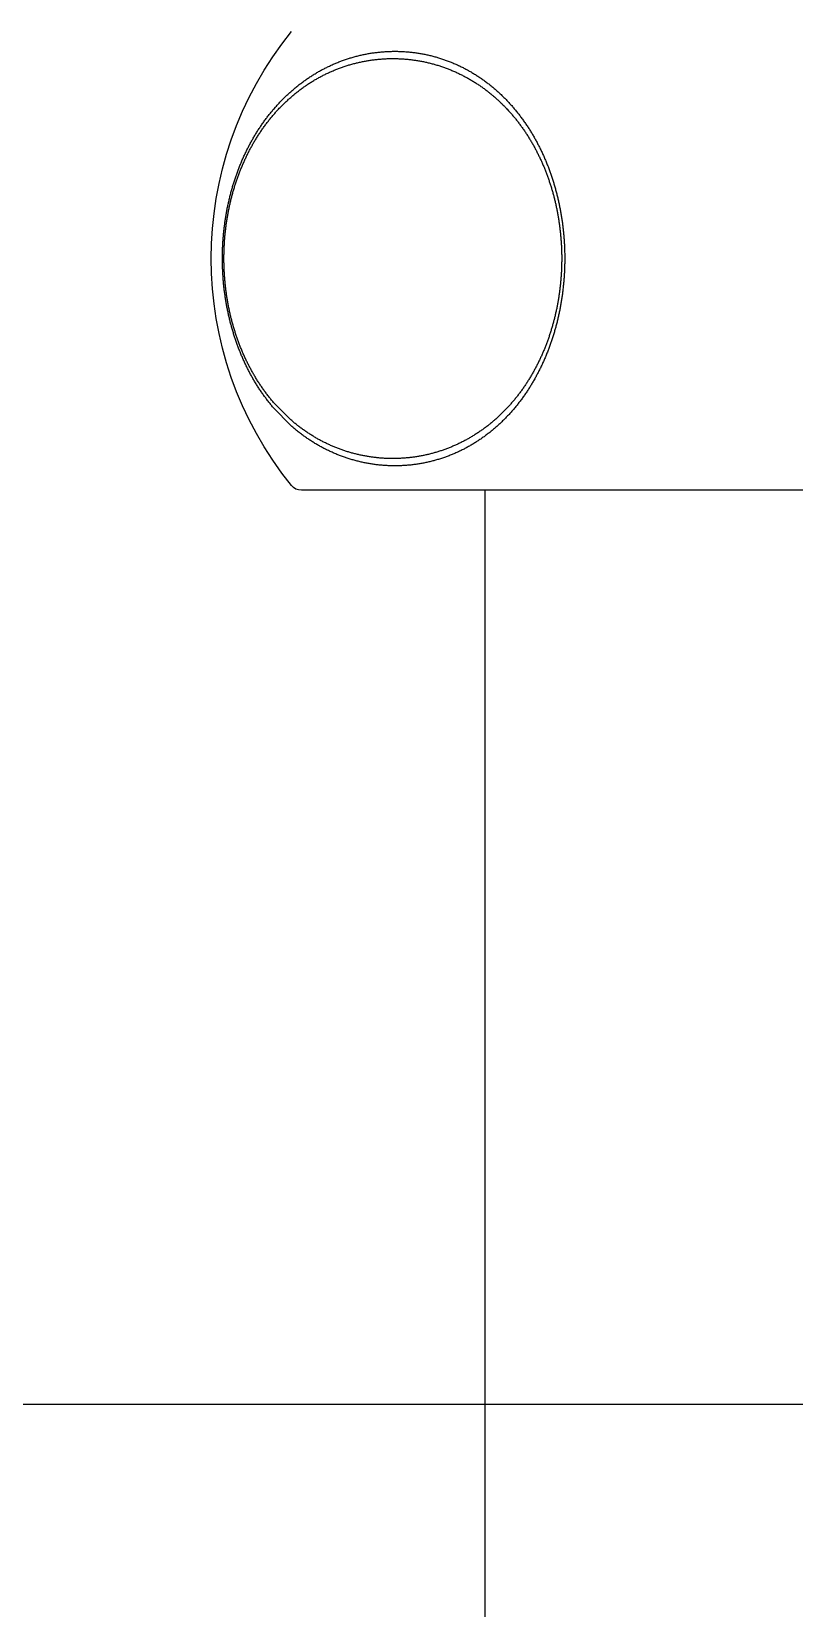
# Model space of a CAD drawing. Header units: millimetres. Extents: x 2213 to 82676, y 1050 to 28650.
# Drawn here: x 32455.85 to 32474.45, y 3398.39 to 3436.81 of the extents above; entities that cross this region are included whole.
import ezdxf

# ---------------------------------------------------------------- set-up
doc = ezdxf.new("R2010")
doc.units = ezdxf.units.MM
doc.header["$LTSCALE"] = 200
doc.linetypes.add('DASHED', pattern=[0.75, 0.5, -0.25])
doc.linetypes.add('H1', pattern=[1, 0.5, -0.5])
doc.layers.add('A-FIX', color=5, linetype='Continuous')

# ---------------------------------------------------------------- blocks, each defined once
blk = doc.blocks.new('대변기 정면도')
at = {"linetype": 'DASHED'}
for p, q in [((15005.109, 31240.003), (15005.546, 31240.449)), ((15005.115, 31240.146), (15005.542, 31240.576))]:
    blk.add_line(p, q, dxfattribs=at)
at = {"linetype": 'Continuous'}
for p, q in [((14963.063, 31238.433), (15004.861, 31238.433)), ((15000.387, 31238.433), (15000.387, 30961.299))]:
    blk.add_line(p, q, dxfattribs=at)
at = {"linetype": 'H1', "ltscale": 30}
blk.add_line((14728.962, 31216.158), (15238.962, 31216.158), dxfattribs=at)
at = {"linetype": 'DASHED'}
for points in [[(15005.546, 31240.449), (15005.562, 31240.468), (15005.578, 31240.487), (15005.594, 31240.506), (15005.609, 31240.525), (15005.625, 31240.545), (15005.64, 31240.564), (15005.656, 31240.583), (15005.671, 31240.603), (15005.686, 31240.622), (15005.701, 31240.642), (15005.716, 31240.662), (15005.731, 31240.682), (15005.745, 31240.702), (15005.76, 31240.722), (15005.774, 31240.742), (15005.789, 31240.762), (15005.803, 31240.782), (15005.817, 31240.802), (15005.831, 31240.823), (15005.845, 31240.843), (15005.859, 31240.864), (15005.873, 31240.884), (15005.887, 31240.905), (15005.9, 31240.925), (15005.914, 31240.946), (15005.927, 31240.967), (15005.94, 31240.988), (15005.953, 31241.009), (15005.966, 31241.03), (15005.979, 31241.051), (15005.992, 31241.072), (15006.005, 31241.094), (15006.017, 31241.115), (15006.03, 31241.136), (15006.042, 31241.158), (15006.054, 31241.179), (15006.066, 31241.201), (15006.079, 31241.222), (15006.09, 31241.244), (15006.102, 31241.266), (15006.114, 31241.288), (15006.126, 31241.31), (15006.137, 31241.331), (15006.149, 31241.353), (15006.16, 31241.375), (15006.171, 31241.397), (15006.182, 31241.42), (15006.193, 31241.442), (15006.204, 31241.464), (15006.215, 31241.486), (15006.226, 31241.509), (15006.236, 31241.531), (15006.247, 31241.553), (15006.257, 31241.576), (15006.267, 31241.598), (15006.277, 31241.621), (15006.287, 31241.643), (15006.297, 31241.666), (15006.307, 31241.689), (15006.317, 31241.712), (15006.327, 31241.734), (15006.336, 31241.757), (15006.346, 31241.78), (15006.355, 31241.803), (15006.364, 31241.826), (15006.373, 31241.849), (15006.382, 31241.872), (15006.391, 31241.895), (15006.4, 31241.918), (15006.409, 31241.941), (15006.417, 31241.964), (15006.426, 31241.988), (15006.434, 31242.011), (15006.443, 31242.034), (15006.451, 31242.058), (15006.459, 31242.081), (15006.467, 31242.104), (15006.475, 31242.128), (15006.483, 31242.151), (15006.49, 31242.175), (15006.498, 31242.198), (15006.505, 31242.222), (15006.513, 31242.246), (15006.52, 31242.269), (15006.527, 31242.293), (15006.534, 31242.317), (15006.541, 31242.34), (15006.548, 31242.364), (15006.555, 31242.388), (15006.562, 31242.412), (15006.568, 31242.436), (15006.575, 31242.459), (15006.581, 31242.483), (15006.587, 31242.507), (15006.594, 31242.531), (15006.6, 31242.555), (15006.606, 31242.579), (15006.612, 31242.603), (15006.617, 31242.627), (15006.623, 31242.651), (15006.629, 31242.676), (15006.634, 31242.7), (15006.64, 31242.724), (15006.645, 31242.748), (15006.65, 31242.772), (15006.655, 31242.796), (15006.66, 31242.821), (15006.665, 31242.845), (15006.67, 31242.869), (15006.675, 31242.893), (15006.679, 31242.918), (15006.684, 31242.942), (15006.688, 31242.966), (15006.692, 31242.991), (15006.697, 31243.015), (15006.701, 31243.04), (15006.705, 31243.064), (15006.709, 31243.088), (15006.712, 31243.113), (15006.716, 31243.137), (15006.72, 31243.162), (15006.723, 31243.186), (15006.727, 31243.211), (15006.73, 31243.235), (15006.733, 31243.26), (15006.736, 31243.284), (15006.74, 31243.309), (15006.742, 31243.334), (15006.745, 31243.358), (15006.748, 31243.383), (15006.751, 31243.407), (15006.753, 31243.432), (15006.756, 31243.457), (15006.758, 31243.481), (15006.76, 31243.506), (15006.763, 31243.531), (15006.765, 31243.555), (15006.767, 31243.58), (15006.769, 31243.604), (15006.77, 31243.629), (15006.772, 31243.654), (15006.774, 31243.679), (15006.775, 31243.703), (15006.777, 31243.728), (15006.778, 31243.753), (15006.779, 31243.777), (15006.78, 31243.802), (15006.781, 31243.827), (15006.782, 31243.852), (15006.783, 31243.876), (15006.784, 31243.901), (15006.784, 31243.926), (15006.785, 31243.95), (15006.785, 31243.975), (15006.786, 31244), (15006.786, 31244.025), (15006.786, 31244.049), (15006.786, 31244.074), (15006.786, 31244.099), (15006.786, 31244.124), (15006.786, 31244.148), (15006.786, 31244.173), (15006.785, 31244.198), (15006.785, 31244.223), (15006.784, 31244.247), (15006.783, 31244.272), (15006.782, 31244.297), (15006.782, 31244.322), (15006.781, 31244.346), (15006.78, 31244.371), (15006.778, 31244.396), (15006.777, 31244.42), (15006.776, 31244.445), (15006.774, 31244.47), (15006.773, 31244.495), (15006.771, 31244.519), (15006.769, 31244.544), (15006.767, 31244.569), (15006.765, 31244.593), (15006.763, 31244.618), (15006.761, 31244.643), (15006.759, 31244.667), (15006.757, 31244.692), (15006.754, 31244.717), (15006.752, 31244.741), (15006.749, 31244.766), (15006.746, 31244.79), (15006.744, 31244.815), (15006.741, 31244.84), (15006.738, 31244.864), (15006.735, 31244.889), (15006.731, 31244.913), (15006.728, 31244.938), (15006.725, 31244.962), (15006.721, 31244.987), (15006.718, 31245.011), (15006.714, 31245.036), (15006.71, 31245.06), (15006.706, 31245.085), (15006.702, 31245.109), (15006.698, 31245.133), (15006.694, 31245.158), (15006.69, 31245.182), (15006.685, 31245.206), (15006.681, 31245.231), (15006.676, 31245.255), (15006.672, 31245.279), (15006.667, 31245.304), (15006.662, 31245.328), (15006.657, 31245.352), (15006.652, 31245.376), (15006.647, 31245.401), (15006.642, 31245.425), (15006.636, 31245.449), (15006.631, 31245.473), (15006.625, 31245.497), (15006.62, 31245.521), (15006.614, 31245.545), (15006.608, 31245.569), (15006.602, 31245.593), (15006.596, 31245.617), (15006.59, 31245.641), (15006.584, 31245.665), (15006.577, 31245.689), (15006.571, 31245.713), (15006.564, 31245.737), (15006.558, 31245.761), (15006.551, 31245.785), (15006.544, 31245.808), (15006.537, 31245.832), (15006.53, 31245.856), (15006.523, 31245.88), (15006.516, 31245.903), (15006.508, 31245.927), (15006.501, 31245.95), (15006.493, 31245.974), (15006.486, 31245.998), (15006.478, 31246.021), (15006.47, 31246.045), (15006.462, 31246.068), (15006.454, 31246.091), (15006.446, 31246.115), (15006.438, 31246.138), (15006.429, 31246.161), (15006.421, 31246.185), (15006.412, 31246.208), (15006.404, 31246.231), (15006.395, 31246.254), (15006.386, 31246.277), (15006.377, 31246.3), (15006.368, 31246.323), (15006.359, 31246.346), (15006.349, 31246.369), (15006.34, 31246.392), (15006.33, 31246.415), (15006.321, 31246.438), (15006.311, 31246.46), (15006.301, 31246.483), (15006.291, 31246.506), (15006.281, 31246.528), (15006.271, 31246.551), (15006.261, 31246.574), (15006.251, 31246.596), (15006.24, 31246.618), (15006.23, 31246.641), (15006.219, 31246.663), (15006.208, 31246.685), (15006.197, 31246.708), (15006.187, 31246.73), (15006.175, 31246.752), (15006.164, 31246.774), (15006.153, 31246.796), (15006.142, 31246.818), (15006.13, 31246.84), (15006.119, 31246.862), (15006.107, 31246.884), (15006.095, 31246.905), (15006.083, 31246.927), (15006.071, 31246.949), (15006.059, 31246.97), (15006.047, 31246.992), (15006.035, 31247.013), (15006.022, 31247.035), (15006.01, 31247.056), (15005.997, 31247.077), (15005.984, 31247.099), (15005.971, 31247.12), (15005.958, 31247.141), (15005.945, 31247.162), (15005.932, 31247.183), (15005.919, 31247.204), (15005.905, 31247.224), (15005.892, 31247.245), (15005.878, 31247.266), (15005.865, 31247.286), (15005.851, 31247.307), (15005.837, 31247.327), (15005.823, 31247.348), (15005.809, 31247.368), (15005.795, 31247.388), (15005.78, 31247.408), (15005.766, 31247.429), (15005.751, 31247.449), (15005.737, 31247.469), (15005.722, 31247.488), (15005.707, 31247.508), (15005.692, 31247.528), (15005.677, 31247.547), (15005.662, 31247.567), (15005.646, 31247.586), (15005.631, 31247.606), (15005.616, 31247.625), (15005.6, 31247.644), (15005.584, 31247.663), (15005.568, 31247.682), (15005.553, 31247.701), (15005.537, 31247.72), (15005.52, 31247.739), (15005.504, 31247.758), (15005.488, 31247.776), (15005.471, 31247.795), (15005.455, 31247.813), (15005.438, 31247.832), (15005.421, 31247.85), (15005.405, 31247.868), (15005.388, 31247.886), (15005.371, 31247.904), (15005.353, 31247.922), (15005.336, 31247.939), (15005.319, 31247.957), (15005.301, 31247.975), (15005.284, 31247.992), (15005.266, 31248.009), (15005.248, 31248.027), (15005.231, 31248.044), (15005.213, 31248.061), (15005.195, 31248.078), (15005.176, 31248.094), (15005.158, 31248.111), (15005.14, 31248.128), (15005.121, 31248.144), (15005.103, 31248.161), (15005.084, 31248.177), (15005.065, 31248.193), (15005.047, 31248.209), (15005.028, 31248.225), (15005.009, 31248.241), (15004.989, 31248.256), (15004.97, 31248.272), (15004.951, 31248.287), (15004.932, 31248.303), (15004.912, 31248.318), (15004.892, 31248.333), (15004.873, 31248.348), (15004.853, 31248.363), (15004.833, 31248.378), (15004.813, 31248.392), (15004.793, 31248.407), (15004.773, 31248.421), (15004.753, 31248.436), (15004.733, 31248.45), (15004.712, 31248.464), (15004.692, 31248.478), (15004.671, 31248.491), (15004.651, 31248.505), (15004.63, 31248.518), (15004.609, 31248.532), (15004.588, 31248.545), (15004.567, 31248.558), (15004.546, 31248.571), (15004.525, 31248.584), (15004.504, 31248.597), (15004.482, 31248.609), (15004.461, 31248.622), (15004.44, 31248.634), (15004.418, 31248.646), (15004.396, 31248.658), (15004.375, 31248.67), (15004.353, 31248.682), (15004.331, 31248.693), (15004.309, 31248.705), (15004.287, 31248.716), (15004.265, 31248.727), (15004.243, 31248.738), (15004.221, 31248.749), (15004.198, 31248.76), (15004.176, 31248.771), (15004.154, 31248.781), (15004.131, 31248.791), (15004.109, 31248.802), (15004.086, 31248.812), (15004.063, 31248.822), (15004.04, 31248.831), (15004.018, 31248.841), (15003.995, 31248.85), (15003.972, 31248.86), (15003.949, 31248.869), (15003.926, 31248.878), (15003.902, 31248.887), (15003.879, 31248.895), (15003.856, 31248.904), (15003.833, 31248.912), (15003.809, 31248.92), (15003.786, 31248.929), (15003.762, 31248.937), (15003.739, 31248.944), (15003.715, 31248.952), (15003.691, 31248.959), (15003.668, 31248.967), (15003.644, 31248.974), (15003.62, 31248.981), (15003.596, 31248.988), (15003.572, 31248.994), (15003.548, 31249.001), (15003.524, 31249.007), (15003.5, 31249.014), (15003.476, 31249.02), (15003.452, 31249.026), (15003.428, 31249.031), (15003.404, 31249.037), (15003.379, 31249.042), (15003.355, 31249.048), (15003.331, 31249.053), (15003.307, 31249.058), (15003.282, 31249.062), (15003.258, 31249.067), (15003.233, 31249.072), (15003.209, 31249.076), (15003.184, 31249.08), (15003.16, 31249.084), (15003.135, 31249.088), (15003.111, 31249.091), (15003.086, 31249.095), (15003.061, 31249.098), (15003.037, 31249.101), (15003.012, 31249.104), (15002.987, 31249.107), (15002.963, 31249.11), (15002.938, 31249.112), (15002.913, 31249.115), (15002.889, 31249.117), (15002.864, 31249.119), (15002.839, 31249.12), (15002.814, 31249.122), (15002.789, 31249.124), (15002.765, 31249.125), (15002.74, 31249.126), (15002.715, 31249.127), (15002.69, 31249.128), (15002.665, 31249.128), (15002.64, 31249.129), (15002.616, 31249.129), (15002.591, 31249.129), (15002.566, 31249.129), (15002.541, 31249.129), (15002.516, 31249.129), (15002.491, 31249.128), (15002.467, 31249.127), (15002.442, 31249.127), (15002.417, 31249.125), (15002.392, 31249.124), (15002.367, 31249.123), (15002.343, 31249.121), (15002.318, 31249.12), (15002.293, 31249.118), (15002.268, 31249.116), (15002.244, 31249.114), (15002.219, 31249.111), (15002.194, 31249.109), (15002.169, 31249.106), (15002.145, 31249.103), (15002.12, 31249.1), (15002.096, 31249.097), (15002.071, 31249.093), (15002.046, 31249.09), (15002.022, 31249.086), (15001.997, 31249.082), (15001.973, 31249.078), (15001.948, 31249.074), (15001.924, 31249.07), (15001.9, 31249.065), (15001.875, 31249.061), (15001.851, 31249.056), (15001.827, 31249.051), (15001.802, 31249.046), (15001.778, 31249.04), (15001.754, 31249.035), (15001.73, 31249.029), (15001.706, 31249.023), (15001.682, 31249.017), (15001.658, 31249.011), (15001.634, 31249.005), (15001.61, 31248.998), (15001.586, 31248.992), (15001.562, 31248.985), (15001.539, 31248.978), (15001.515, 31248.971), (15001.491, 31248.964), (15001.468, 31248.956), (15001.444, 31248.949), (15001.421, 31248.941), (15001.397, 31248.933), (15001.374, 31248.925), (15001.351, 31248.917), (15001.327, 31248.908), (15001.304, 31248.9), (15001.281, 31248.891), (15001.258, 31248.882), (15001.235, 31248.873), (15001.212, 31248.864), (15001.189, 31248.855), (15001.166, 31248.845), (15001.143, 31248.836), (15001.121, 31248.826), (15001.098, 31248.816), (15001.075, 31248.806), (15001.053, 31248.796), (15001.03, 31248.785), (15001.008, 31248.775), (15000.986, 31248.764), (15000.963, 31248.753), (15000.941, 31248.742), (15000.919, 31248.731), (15000.897, 31248.72), (15000.875, 31248.709), (15000.853, 31248.697), (15000.831, 31248.685), (15000.81, 31248.674), (15000.788, 31248.662), (15000.766, 31248.649), (15000.745, 31248.637), (15000.723, 31248.625), (15000.702, 31248.612), (15000.681, 31248.6), (15000.66, 31248.587), (15000.639, 31248.574), (15000.618, 31248.561), (15000.597, 31248.548), (15000.576, 31248.534), (15000.555, 31248.521), (15000.534, 31248.507), (15000.514, 31248.493), (15000.493, 31248.48)], [(15005.542, 31240.576), (15005.557, 31240.595), (15005.573, 31240.613), (15005.588, 31240.632), (15005.603, 31240.65), (15005.619, 31240.669), (15005.634, 31240.688), (15005.649, 31240.706), (15005.664, 31240.725), (15005.678, 31240.744), (15005.693, 31240.763), (15005.708, 31240.782), (15005.722, 31240.802), (15005.737, 31240.821), (15005.751, 31240.84), (15005.765, 31240.86), (15005.779, 31240.879), (15005.793, 31240.899), (15005.807, 31240.919), (15005.821, 31240.938), (15005.834, 31240.958), (15005.848, 31240.978), (15005.861, 31240.998), (15005.875, 31241.018), (15005.888, 31241.038), (15005.901, 31241.058), (15005.914, 31241.079), (15005.927, 31241.099), (15005.94, 31241.119), (15005.953, 31241.14), (15005.965, 31241.16), (15005.978, 31241.181), (15005.99, 31241.202), (15006.003, 31241.222), (15006.015, 31241.243), (15006.027, 31241.264), (15006.039, 31241.285), (15006.051, 31241.306), (15006.063, 31241.327), (15006.074, 31241.348), (15006.086, 31241.369), (15006.097, 31241.39), (15006.109, 31241.411), (15006.12, 31241.432), (15006.131, 31241.454), (15006.142, 31241.475), (15006.153, 31241.497), (15006.164, 31241.518), (15006.175, 31241.54), (15006.186, 31241.561), (15006.196, 31241.583), (15006.207, 31241.605), (15006.217, 31241.626), (15006.227, 31241.648), (15006.237, 31241.67), (15006.247, 31241.692), (15006.257, 31241.714), (15006.267, 31241.736), (15006.277, 31241.758), (15006.286, 31241.78), (15006.296, 31241.802), (15006.305, 31241.824), (15006.315, 31241.846), (15006.324, 31241.869), (15006.333, 31241.891), (15006.342, 31241.913), (15006.351, 31241.936), (15006.36, 31241.958), (15006.368, 31241.98), (15006.377, 31242.003), (15006.385, 31242.026), (15006.394, 31242.048), (15006.402, 31242.071), (15006.41, 31242.093), (15006.418, 31242.116), (15006.426, 31242.139), (15006.434, 31242.161), (15006.442, 31242.184), (15006.45, 31242.207), (15006.457, 31242.23), (15006.465, 31242.253), (15006.472, 31242.276), (15006.479, 31242.299), (15006.487, 31242.322), (15006.494, 31242.345), (15006.501, 31242.368), (15006.508, 31242.391), (15006.514, 31242.414), (15006.521, 31242.437), (15006.528, 31242.46), (15006.534, 31242.483), (15006.541, 31242.506), (15006.547, 31242.53), (15006.553, 31242.553), (15006.559, 31242.576), (15006.565, 31242.6), (15006.571, 31242.623), (15006.577, 31242.646), (15006.583, 31242.67), (15006.588, 31242.693), (15006.594, 31242.717), (15006.599, 31242.74), (15006.604, 31242.764), (15006.61, 31242.787), (15006.615, 31242.811), (15006.62, 31242.834), (15006.625, 31242.858), (15006.629, 31242.881), (15006.634, 31242.905), (15006.639, 31242.929), (15006.643, 31242.952), (15006.648, 31242.976), (15006.652, 31243), (15006.656, 31243.023), (15006.661, 31243.047), (15006.665, 31243.071), (15006.669, 31243.094), (15006.672, 31243.118), (15006.676, 31243.142), (15006.68, 31243.166), (15006.683, 31243.19), (15006.687, 31243.213), (15006.69, 31243.237), (15006.694, 31243.261), (15006.697, 31243.285), (15006.7, 31243.309), (15006.703, 31243.333), (15006.706, 31243.357), (15006.709, 31243.381), (15006.711, 31243.405), (15006.714, 31243.428), (15006.716, 31243.452), (15006.719, 31243.476), (15006.721, 31243.5), (15006.723, 31243.524), (15006.726, 31243.548), (15006.728, 31243.572), (15006.73, 31243.596), (15006.731, 31243.62), (15006.733, 31243.644), (15006.735, 31243.668), (15006.736, 31243.692), (15006.738, 31243.716), (15006.739, 31243.74), (15006.741, 31243.764), (15006.742, 31243.789), (15006.743, 31243.813), (15006.744, 31243.837), (15006.745, 31243.861), (15006.746, 31243.885), (15006.746, 31243.909), (15006.747, 31243.933), (15006.747, 31243.957), (15006.748, 31243.981), (15006.748, 31244.005), (15006.748, 31244.029), (15006.749, 31244.053), (15006.749, 31244.077), (15006.749, 31244.101), (15006.748, 31244.126), (15006.748, 31244.15), (15006.748, 31244.174), (15006.747, 31244.198), (15006.747, 31244.222), (15006.746, 31244.246), (15006.746, 31244.27), (15006.745, 31244.294), (15006.744, 31244.318), (15006.743, 31244.342), (15006.742, 31244.366), (15006.741, 31244.39), (15006.739, 31244.414), (15006.738, 31244.438), (15006.737, 31244.462), (15006.735, 31244.486), (15006.733, 31244.51), (15006.732, 31244.534), (15006.73, 31244.558), (15006.728, 31244.582), (15006.726, 31244.606), (15006.724, 31244.63), (15006.721, 31244.654), (15006.719, 31244.678), (15006.717, 31244.702), (15006.714, 31244.726), (15006.712, 31244.75), (15006.709, 31244.774), (15006.706, 31244.798), (15006.703, 31244.822), (15006.7, 31244.846), (15006.697, 31244.87), (15006.694, 31244.894), (15006.691, 31244.918), (15006.687, 31244.941), (15006.684, 31244.965), (15006.68, 31244.989), (15006.677, 31245.013), (15006.673, 31245.037), (15006.669, 31245.06), (15006.665, 31245.084), (15006.661, 31245.108), (15006.657, 31245.132), (15006.653, 31245.155), (15006.648, 31245.179), (15006.644, 31245.203), (15006.64, 31245.226), (15006.635, 31245.25), (15006.63, 31245.274), (15006.625, 31245.297), (15006.62, 31245.321), (15006.615, 31245.344), (15006.61, 31245.368), (15006.605, 31245.391), (15006.6, 31245.415), (15006.594, 31245.438), (15006.589, 31245.462), (15006.583, 31245.485), (15006.578, 31245.508), (15006.572, 31245.532), (15006.566, 31245.555), (15006.56, 31245.579), (15006.554, 31245.602), (15006.548, 31245.625), (15006.541, 31245.648), (15006.535, 31245.672), (15006.529, 31245.695), (15006.522, 31245.718), (15006.515, 31245.741), (15006.509, 31245.764), (15006.502, 31245.787), (15006.495, 31245.81), (15006.488, 31245.833), (15006.48, 31245.856), (15006.473, 31245.879), (15006.466, 31245.902), (15006.458, 31245.925), (15006.451, 31245.948), (15006.443, 31245.971), (15006.435, 31245.994), (15006.427, 31246.016), (15006.419, 31246.039), (15006.411, 31246.062), (15006.403, 31246.084), (15006.395, 31246.107), (15006.387, 31246.129), (15006.378, 31246.152), (15006.369, 31246.175), (15006.361, 31246.197), (15006.352, 31246.219), (15006.343, 31246.242), (15006.334, 31246.264), (15006.325, 31246.286), (15006.316, 31246.309), (15006.307, 31246.331), (15006.297, 31246.353), (15006.288, 31246.375), (15006.278, 31246.397), (15006.268, 31246.419), (15006.259, 31246.441), (15006.249, 31246.463), (15006.239, 31246.485), (15006.228, 31246.507), (15006.218, 31246.529), (15006.208, 31246.55), (15006.198, 31246.572), (15006.187, 31246.594), (15006.176, 31246.615), (15006.166, 31246.637), (15006.155, 31246.658), (15006.144, 31246.68), (15006.133, 31246.701), (15006.122, 31246.723), (15006.11, 31246.744), (15006.099, 31246.765), (15006.088, 31246.786), (15006.076, 31246.808), (15006.064, 31246.829), (15006.053, 31246.85), (15006.041, 31246.871), (15006.029, 31246.891), (15006.017, 31246.912), (15006.004, 31246.933), (15005.992, 31246.954), (15005.98, 31246.974), (15005.967, 31246.995), (15005.955, 31247.015), (15005.942, 31247.036), (15005.929, 31247.056), (15005.916, 31247.077), (15005.903, 31247.097), (15005.89, 31247.117), (15005.877, 31247.137), (15005.864, 31247.157), (15005.85, 31247.177), (15005.837, 31247.197), (15005.823, 31247.217), (15005.809, 31247.237), (15005.795, 31247.256), (15005.781, 31247.276), (15005.767, 31247.295), (15005.753, 31247.315), (15005.739, 31247.334), (15005.724, 31247.354), (15005.71, 31247.373), (15005.695, 31247.392), (15005.681, 31247.411), (15005.666, 31247.43), (15005.651, 31247.449), (15005.636, 31247.468), (15005.621, 31247.487), (15005.606, 31247.505), (15005.59, 31247.524), (15005.575, 31247.542), (15005.559, 31247.561), (15005.544, 31247.579), (15005.528, 31247.597), (15005.512, 31247.615), (15005.496, 31247.634), (15005.48, 31247.652), (15005.464, 31247.669), (15005.448, 31247.687), (15005.432, 31247.705), (15005.415, 31247.722), (15005.399, 31247.74), (15005.382, 31247.757), (15005.365, 31247.775), (15005.349, 31247.792), (15005.332, 31247.809), (15005.315, 31247.826), (15005.298, 31247.843), (15005.28, 31247.86), (15005.263, 31247.877), (15005.246, 31247.893), (15005.228, 31247.91), (15005.21, 31247.926), (15005.193, 31247.942), (15005.175, 31247.959), (15005.157, 31247.975), (15005.139, 31247.991), (15005.121, 31248.007), (15005.103, 31248.022), (15005.085, 31248.038), (15005.066, 31248.054), (15005.048, 31248.069), (15005.029, 31248.084), (15005.011, 31248.1), (15004.992, 31248.115), (15004.973, 31248.13), (15004.954, 31248.145), (15004.935, 31248.159), (15004.916, 31248.174), (15004.897, 31248.189), (15004.877, 31248.203), (15004.858, 31248.217), (15004.839, 31248.232), (15004.819, 31248.246), (15004.8, 31248.26), (15004.78, 31248.273), (15004.76, 31248.287), (15004.74, 31248.301), (15004.72, 31248.314), (15004.7, 31248.327), (15004.68, 31248.341), (15004.66, 31248.354), (15004.64, 31248.367), (15004.619, 31248.38), (15004.599, 31248.392), (15004.578, 31248.405), (15004.558, 31248.417), (15004.537, 31248.43), (15004.516, 31248.442), (15004.495, 31248.454), (15004.474, 31248.466), (15004.453, 31248.478), (15004.432, 31248.489), (15004.411, 31248.501), (15004.39, 31248.512), (15004.369, 31248.523), (15004.347, 31248.534), (15004.326, 31248.545), (15004.305, 31248.556), (15004.283, 31248.567), (15004.261, 31248.578), (15004.24, 31248.588), (15004.218, 31248.598), (15004.196, 31248.608), (15004.174, 31248.618), (15004.152, 31248.628), (15004.13, 31248.638), (15004.108, 31248.648), (15004.086, 31248.657), (15004.064, 31248.666), (15004.041, 31248.676), (15004.019, 31248.685), (15003.997, 31248.693), (15003.974, 31248.702), (15003.952, 31248.711), (15003.929, 31248.719), (15003.906, 31248.728), (15003.884, 31248.736), (15003.861, 31248.744), (15003.838, 31248.752), (15003.815, 31248.759), (15003.792, 31248.767), (15003.769, 31248.774), (15003.746, 31248.782), (15003.723, 31248.789), (15003.7, 31248.796), (15003.677, 31248.803), (15003.654, 31248.809), (15003.631, 31248.816), (15003.607, 31248.822), (15003.584, 31248.828), (15003.561, 31248.835), (15003.537, 31248.84), (15003.514, 31248.846), (15003.49, 31248.852), (15003.467, 31248.857), (15003.443, 31248.863), (15003.419, 31248.868), (15003.396, 31248.873), (15003.372, 31248.878), (15003.348, 31248.883), (15003.325, 31248.887), (15003.301, 31248.892), (15003.277, 31248.896), (15003.253, 31248.9), (15003.23, 31248.904), (15003.206, 31248.908), (15003.182, 31248.911), (15003.158, 31248.915), (15003.134, 31248.918), (15003.11, 31248.922), (15003.086, 31248.925), (15003.062, 31248.927), (15003.038, 31248.93), (15003.014, 31248.933), (15002.99, 31248.935), (15002.966, 31248.937), (15002.942, 31248.94), (15002.918, 31248.941), (15002.894, 31248.943), (15002.869, 31248.945), (15002.845, 31248.946), (15002.821, 31248.948), (15002.797, 31248.949), (15002.773, 31248.95), (15002.749, 31248.951), (15002.725, 31248.951), (15002.7, 31248.952), (15002.676, 31248.952), (15002.652, 31248.952), (15002.628, 31248.952), (15002.604, 31248.952), (15002.58, 31248.952), (15002.555, 31248.952), (15002.531, 31248.951), (15002.507, 31248.95), (15002.483, 31248.949), (15002.459, 31248.948), (15002.435, 31248.947), (15002.411, 31248.946), (15002.387, 31248.944), (15002.362, 31248.943), (15002.338, 31248.941), (15002.314, 31248.939), (15002.29, 31248.937), (15002.266, 31248.934), (15002.242, 31248.932), (15002.218, 31248.929), (15002.194, 31248.927), (15002.17, 31248.924), (15002.146, 31248.921), (15002.122, 31248.917), (15002.098, 31248.914), (15002.075, 31248.911), (15002.051, 31248.907), (15002.027, 31248.903), (15002.003, 31248.899), (15001.979, 31248.895), (15001.956, 31248.891), (15001.932, 31248.886), (15001.908, 31248.882), (15001.885, 31248.877), (15001.861, 31248.872), (15001.837, 31248.867), (15001.814, 31248.862), (15001.79, 31248.856), (15001.767, 31248.851), (15001.743, 31248.845), (15001.72, 31248.839), (15001.697, 31248.833), (15001.673, 31248.827), (15001.65, 31248.821), (15001.627, 31248.815), (15001.604, 31248.808), (15001.581, 31248.801), (15001.558, 31248.795), (15001.535, 31248.788), (15001.512, 31248.78), (15001.489, 31248.773), (15001.466, 31248.766), (15001.443, 31248.758), (15001.42, 31248.75), (15001.397, 31248.742), (15001.375, 31248.734), (15001.352, 31248.726), (15001.329, 31248.718), (15001.307, 31248.709), (15001.285, 31248.701), (15001.262, 31248.692), (15001.24, 31248.683), (15001.217, 31248.674), (15001.195, 31248.665), (15001.173, 31248.656), (15001.151, 31248.646), (15001.129, 31248.637), (15001.107, 31248.627), (15001.085, 31248.617), (15001.063, 31248.607), (15001.041, 31248.597), (15001.019, 31248.586), (15000.998, 31248.576), (15000.976, 31248.565), (15000.955, 31248.555), (15000.933, 31248.544), (15000.912, 31248.533), (15000.89, 31248.521), (15000.869, 31248.51), (15000.848, 31248.499), (15000.827, 31248.487), (15000.806, 31248.476), (15000.785, 31248.464), (15000.764, 31248.452), (15000.743, 31248.44), (15000.722, 31248.428), (15000.702, 31248.415), (15000.681, 31248.403), (15000.66, 31248.39), (15000.64, 31248.377), (15000.62, 31248.365), (15000.599, 31248.352), (15000.579, 31248.339), (15000.559, 31248.325)], [(15000.493, 31248.48), (15000.473, 31248.466), (15000.453, 31248.451), (15000.432, 31248.437), (15000.412, 31248.423), (15000.392, 31248.408), (15000.372, 31248.393), (15000.352, 31248.378), (15000.332, 31248.364), (15000.313, 31248.348), (15000.293, 31248.333), (15000.273, 31248.318), (15000.254, 31248.302), (15000.235, 31248.287), (15000.215, 31248.271), (15000.196, 31248.255), (15000.177, 31248.239), (15000.158, 31248.223), (15000.139, 31248.207), (15000.121, 31248.191), (15000.102, 31248.174), (15000.083, 31248.158), (15000.065, 31248.141), (15000.046, 31248.124), (15000.028, 31248.108), (15000.01, 31248.091), (14999.992, 31248.074), (14999.974, 31248.056), (14999.956, 31248.039), (14999.938, 31248.022), (14999.921, 31248.004), (14999.903, 31247.986), (14999.886, 31247.969), (14999.868, 31247.951), (14999.851, 31247.933), (14999.834, 31247.915), (14999.817, 31247.897), (14999.8, 31247.879), (14999.783, 31247.86), (14999.767, 31247.842), (14999.75, 31247.823), (14999.733, 31247.805), (14999.717, 31247.786), (14999.701, 31247.767), (14999.685, 31247.748), (14999.669, 31247.73), (14999.653, 31247.71), (14999.637, 31247.691), (14999.621, 31247.672), (14999.605, 31247.653), (14999.59, 31247.633), (14999.574, 31247.614), (14999.559, 31247.594), (14999.544, 31247.575), (14999.529, 31247.555), (14999.514, 31247.535), (14999.499, 31247.515), (14999.484, 31247.495), (14999.47, 31247.475), (14999.455, 31247.455), (14999.441, 31247.435), (14999.426, 31247.414), (14999.412, 31247.394), (14999.398, 31247.374), (14999.384, 31247.353), (14999.37, 31247.332), (14999.356, 31247.312), (14999.343, 31247.291), (14999.329, 31247.27), (14999.316, 31247.249), (14999.302, 31247.228), (14999.289, 31247.207), (14999.276, 31247.186), (14999.263, 31247.165), (14999.25, 31247.144), (14999.237, 31247.123), (14999.224, 31247.101), (14999.212, 31247.08), (14999.199, 31247.058), (14999.187, 31247.037), (14999.175, 31247.015), (14999.162, 31246.993), (14999.15, 31246.972), (14999.138, 31246.95), (14999.126, 31246.928), (14999.115, 31246.906), (14999.103, 31246.884), (14999.092, 31246.862), (14999.08, 31246.84), (14999.069, 31246.818), (14999.058, 31246.796), (14999.046, 31246.774), (14999.035, 31246.751), (14999.025, 31246.729), (14999.014, 31246.707), (14999.003, 31246.684), (14998.993, 31246.662), (14998.982, 31246.639), (14998.972, 31246.617), (14998.961, 31246.594), (14998.951, 31246.571), (14998.941, 31246.549), (14998.931, 31246.526), (14998.921, 31246.503), (14998.912, 31246.48), (14998.902, 31246.457), (14998.892, 31246.434), (14998.883, 31246.411), (14998.874, 31246.388), (14998.865, 31246.365), (14998.855, 31246.342), (14998.846, 31246.319), (14998.837, 31246.296), (14998.829, 31246.272), (14998.82, 31246.249), (14998.811, 31246.226), (14998.803, 31246.202), (14998.794, 31246.179), (14998.786, 31246.156), (14998.778, 31246.132), (14998.77, 31246.109), (14998.762, 31246.085), (14998.754, 31246.061), (14998.746, 31246.038), (14998.738, 31246.014), (14998.731, 31245.991), (14998.723, 31245.967), (14998.716, 31245.943), (14998.709, 31245.919), (14998.702, 31245.896), (14998.694, 31245.872), (14998.687, 31245.848), (14998.681, 31245.824), (14998.674, 31245.8), (14998.667, 31245.776), (14998.661, 31245.752), (14998.654, 31245.728), (14998.648, 31245.704), (14998.641, 31245.68), (14998.635, 31245.656), (14998.629, 31245.632), (14998.623, 31245.608), (14998.617, 31245.584), (14998.611, 31245.56), (14998.606, 31245.535), (14998.6, 31245.511), (14998.595, 31245.487), (14998.589, 31245.463), (14998.584, 31245.438), (14998.579, 31245.414), (14998.574, 31245.39), (14998.569, 31245.365), (14998.564, 31245.341), (14998.559, 31245.317), (14998.554, 31245.292), (14998.55, 31245.268), (14998.545, 31245.243), (14998.541, 31245.219), (14998.536, 31245.194), (14998.532, 31245.17), (14998.528, 31245.145), (14998.524, 31245.121), (14998.52, 31245.096), (14998.516, 31245.072), (14998.512, 31245.047), (14998.509, 31245.023), (14998.505, 31244.998), (14998.502, 31244.973), (14998.498, 31244.949), (14998.495, 31244.924), (14998.492, 31244.9), (14998.489, 31244.875), (14998.486, 31244.85), (14998.483, 31244.825), (14998.48, 31244.801), (14998.477, 31244.776), (14998.475, 31244.751), (14998.472, 31244.727), (14998.47, 31244.702), (14998.467, 31244.677), (14998.465, 31244.652), (14998.463, 31244.628), (14998.461, 31244.603), (14998.459, 31244.578), (14998.457, 31244.553), (14998.456, 31244.529), (14998.454, 31244.504), (14998.452, 31244.479), (14998.451, 31244.454), (14998.449, 31244.429), (14998.448, 31244.404), (14998.447, 31244.38), (14998.446, 31244.355), (14998.445, 31244.33), (14998.444, 31244.305), (14998.443, 31244.28), (14998.442, 31244.255), (14998.442, 31244.231), (14998.441, 31244.206), (14998.441, 31244.181), (14998.441, 31244.156), (14998.44, 31244.131), (14998.44, 31244.106), (14998.44, 31244.081), (14998.44, 31244.057), (14998.44, 31244.032), (14998.44, 31244.007), (14998.441, 31243.982), (14998.441, 31243.957), (14998.442, 31243.932), (14998.442, 31243.908), (14998.443, 31243.883), (14998.444, 31243.858), (14998.445, 31243.833), (14998.446, 31243.808), (14998.447, 31243.783), (14998.448, 31243.759), (14998.449, 31243.734), (14998.451, 31243.709), (14998.452, 31243.684), (14998.454, 31243.659), (14998.455, 31243.634), (14998.457, 31243.61), (14998.459, 31243.585), (14998.461, 31243.56), (14998.463, 31243.535), (14998.465, 31243.511), (14998.467, 31243.486), (14998.469, 31243.461), (14998.472, 31243.436), (14998.474, 31243.412), (14998.477, 31243.387), (14998.48, 31243.362), (14998.482, 31243.337), (14998.485, 31243.313), (14998.488, 31243.288), (14998.491, 31243.263), (14998.494, 31243.239), (14998.498, 31243.214), (14998.501, 31243.189), (14998.504, 31243.165), (14998.508, 31243.14), (14998.512, 31243.116), (14998.515, 31243.091), (14998.519, 31243.066), (14998.523, 31243.042), (14998.527, 31243.017), (14998.531, 31242.993), (14998.535, 31242.968), (14998.54, 31242.944), (14998.544, 31242.919), (14998.549, 31242.895), (14998.553, 31242.871), (14998.558, 31242.846), (14998.563, 31242.822), (14998.568, 31242.797), (14998.573, 31242.773), (14998.578, 31242.749), (14998.583, 31242.724), (14998.588, 31242.7), (14998.594, 31242.676), (14998.599, 31242.652), (14998.605, 31242.627), (14998.61, 31242.603), (14998.616, 31242.579), (14998.622, 31242.555), (14998.628, 31242.531), (14998.634, 31242.507), (14998.64, 31242.483), (14998.646, 31242.459), (14998.653, 31242.435), (14998.659, 31242.411), (14998.666, 31242.387), (14998.673, 31242.363), (14998.679, 31242.339), (14998.686, 31242.315), (14998.693, 31242.291), (14998.7, 31242.267), (14998.707, 31242.243), (14998.715, 31242.22), (14998.722, 31242.196), (14998.729, 31242.172), (14998.737, 31242.148), (14998.745, 31242.125), (14998.752, 31242.101), (14998.76, 31242.078), (14998.768, 31242.054), (14998.776, 31242.031), (14998.785, 31242.007), (14998.793, 31241.984), (14998.801, 31241.96), (14998.81, 31241.937), (14998.818, 31241.914), (14998.827, 31241.89), (14998.836, 31241.867), (14998.845, 31241.844), (14998.854, 31241.821), (14998.863, 31241.798), (14998.872, 31241.774), (14998.881, 31241.751), (14998.891, 31241.728), (14998.9, 31241.705), (14998.91, 31241.683), (14998.919, 31241.66), (14998.929, 31241.637), (14998.939, 31241.614), (14998.949, 31241.591), (14998.959, 31241.569), (14998.97, 31241.546), (14998.98, 31241.523), (14998.99, 31241.501), (14999.001, 31241.478), (14999.012, 31241.456), (14999.022, 31241.433), (14999.033, 31241.411), (14999.044, 31241.389), (14999.055, 31241.367), (14999.067, 31241.344), (14999.078, 31241.322), (14999.089, 31241.3), (14999.101, 31241.278), (14999.112, 31241.256), (14999.124, 31241.234), (14999.136, 31241.212), (14999.148, 31241.191), (14999.16, 31241.169), (14999.172, 31241.147), (14999.184, 31241.126), (14999.197, 31241.104), (14999.209, 31241.083), (14999.222, 31241.061), (14999.235, 31241.04), (14999.247, 31241.018), (14999.26, 31240.997), (14999.273, 31240.976), (14999.286, 31240.955), (14999.3, 31240.934), (14999.313, 31240.913), (14999.326, 31240.892), (14999.34, 31240.871), (14999.354, 31240.85), (14999.367, 31240.83), (14999.381, 31240.809), (14999.395, 31240.789), (14999.409, 31240.768), (14999.424, 31240.748), (14999.438, 31240.727), (14999.452, 31240.707), (14999.467, 31240.687), (14999.481, 31240.667), (14999.496, 31240.647), (14999.511, 31240.627), (14999.526, 31240.607), (14999.541, 31240.587), (14999.556, 31240.568), (14999.571, 31240.548), (14999.587, 31240.529), (14999.602, 31240.509), (14999.618, 31240.49), (14999.634, 31240.471), (14999.65, 31240.451), (14999.665, 31240.432), (14999.681, 31240.413), (14999.698, 31240.394), (14999.714, 31240.376), (14999.73, 31240.357), (14999.747, 31240.338), (14999.763, 31240.32), (14999.78, 31240.301), (14999.797, 31240.283), (14999.814, 31240.265), (14999.831, 31240.247), (14999.848, 31240.229), (14999.865, 31240.211), (14999.882, 31240.193), (14999.9, 31240.175), (14999.917, 31240.157), (14999.935, 31240.14), (14999.953, 31240.123), (14999.97, 31240.105), (14999.988, 31240.088), (15000.006, 31240.071), (15000.025, 31240.054), (15000.043, 31240.037), (15000.061, 31240.02), (15000.08, 31240.004), (15000.098, 31239.987), (15000.117, 31239.971), (15000.135, 31239.954), (15000.154, 31239.938), (15000.173, 31239.922), (15000.192, 31239.906), (15000.211, 31239.89), (15000.231, 31239.874), (15000.25, 31239.859), (15000.269, 31239.843), (15000.289, 31239.828), (15000.309, 31239.813), (15000.328, 31239.798), (15000.348, 31239.783), (15000.368, 31239.768), (15000.388, 31239.753), (15000.408, 31239.738), (15000.428, 31239.724), (15000.449, 31239.71), (15000.469, 31239.695), (15000.489, 31239.681), (15000.51, 31239.667), (15000.531, 31239.653), (15000.551, 31239.64), (15000.572, 31239.626), (15000.593, 31239.613), (15000.614, 31239.599), (15000.635, 31239.586), (15000.656, 31239.573), (15000.678, 31239.56), (15000.699, 31239.548), (15000.72, 31239.535), (15000.742, 31239.523), (15000.763, 31239.51), (15000.785, 31239.498), (15000.807, 31239.486), (15000.829, 31239.474), (15000.851, 31239.462), (15000.873, 31239.451), (15000.895, 31239.439), (15000.917, 31239.428), (15000.939, 31239.417), (15000.961, 31239.406), (15000.984, 31239.395), (15001.006, 31239.384), (15001.028, 31239.374), (15001.051, 31239.363), (15001.074, 31239.353), (15001.096, 31239.343), (15001.119, 31239.333), (15001.142, 31239.323), (15001.165, 31239.313), (15001.188, 31239.304), (15001.211, 31239.295), (15001.234, 31239.285), (15001.257, 31239.276), (15001.28, 31239.267), (15001.303, 31239.259), (15001.327, 31239.25), (15001.35, 31239.242), (15001.374, 31239.233), (15001.397, 31239.225), (15001.421, 31239.217), (15001.444, 31239.21), (15001.468, 31239.202), (15001.492, 31239.194), (15001.515, 31239.187), (15001.539, 31239.18), (15001.563, 31239.173), (15001.587, 31239.166), (15001.611, 31239.16), (15001.635, 31239.153), (15001.659, 31239.147), (15001.683, 31239.141), (15001.707, 31239.135), (15001.731, 31239.129), (15001.755, 31239.123), (15001.78, 31239.118), (15001.804, 31239.112), (15001.828, 31239.107), (15001.852, 31239.102), (15001.877, 31239.097), (15001.901, 31239.092), (15001.926, 31239.088), (15001.95, 31239.084), (15001.975, 31239.079), (15001.999, 31239.075), (15002.024, 31239.071), (15002.048, 31239.068), (15002.073, 31239.064), (15002.097, 31239.061), (15002.122, 31239.058), (15002.147, 31239.055), (15002.171, 31239.052), (15002.196, 31239.049), (15002.221, 31239.047), (15002.246, 31239.044), (15002.27, 31239.042), (15002.295, 31239.04), (15002.32, 31239.038), (15002.345, 31239.036), (15002.369, 31239.035), (15002.394, 31239.034), (15002.419, 31239.032), (15002.444, 31239.031), (15002.469, 31239.03), (15002.494, 31239.03), (15002.518, 31239.029), (15002.543, 31239.029), (15002.568, 31239.029), (15002.593, 31239.029), (15002.618, 31239.029), (15002.643, 31239.029), (15002.667, 31239.03), (15002.692, 31239.03), (15002.717, 31239.031), (15002.742, 31239.032), (15002.767, 31239.033), (15002.792, 31239.035), (15002.816, 31239.036), (15002.841, 31239.038), (15002.866, 31239.04), (15002.891, 31239.042), (15002.915, 31239.044), (15002.94, 31239.046), (15002.965, 31239.049), (15002.99, 31239.051), (15003.014, 31239.054), (15003.039, 31239.057), (15003.064, 31239.06), (15003.088, 31239.063), (15003.113, 31239.067), (15003.137, 31239.071), (15003.162, 31239.074), (15003.187, 31239.078), (15003.211, 31239.083), (15003.235, 31239.087), (15003.26, 31239.091), (15003.284, 31239.096), (15003.309, 31239.101), (15003.333, 31239.106), (15003.357, 31239.111), (15003.382, 31239.116), (15003.406, 31239.121), (15003.43, 31239.127), (15003.454, 31239.133), (15003.478, 31239.139), (15003.503, 31239.145), (15003.527, 31239.151), (15003.551, 31239.157), (15003.575, 31239.164), (15003.598, 31239.171), (15003.622, 31239.178), (15003.646, 31239.185), (15003.67, 31239.192), (15003.694, 31239.199), (15003.717, 31239.207), (15003.741, 31239.214), (15003.765, 31239.222), (15003.788, 31239.23), (15003.812, 31239.238), (15003.835, 31239.247), (15003.858, 31239.255), (15003.882, 31239.264), (15003.905, 31239.272), (15003.928, 31239.281), (15003.951, 31239.29), (15003.974, 31239.299), (15003.997, 31239.309), (15004.02, 31239.318), (15004.043, 31239.328), (15004.066, 31239.338), (15004.089, 31239.348), (15004.112, 31239.358), (15004.134, 31239.368), (15004.157, 31239.378), (15004.179, 31239.389), (15004.202, 31239.4), (15004.224, 31239.41), (15004.246, 31239.421), (15004.269, 31239.433), (15004.291, 31239.444), (15004.313, 31239.455), (15004.335, 31239.467), (15004.357, 31239.478), (15004.379, 31239.49), (15004.4, 31239.502), (15004.422, 31239.514), (15004.444, 31239.527), (15004.465, 31239.539), (15004.487, 31239.552), (15004.508, 31239.564), (15004.529, 31239.577), (15004.551, 31239.59), (15004.572, 31239.603), (15004.593, 31239.616), (15004.614, 31239.63), (15004.635, 31239.643), (15004.656, 31239.657), (15004.676, 31239.67), (15004.697, 31239.684), (15004.718, 31239.698), (15004.738, 31239.712), (15004.758, 31239.727), (15004.779, 31239.741), (15004.799, 31239.755), (15004.819, 31239.77), (15004.839, 31239.785), (15004.859, 31239.8), (15004.879, 31239.815), (15004.899, 31239.83), (15004.918, 31239.845), (15004.938, 31239.86), (15004.957, 31239.876), (15004.977, 31239.891), (15004.996, 31239.907), (15005.015, 31239.923), (15005.034, 31239.939), (15005.053, 31239.955), (15005.072, 31239.971), (15005.091, 31239.987), (15005.109, 31240.003)], [(15000.559, 31248.325), (15000.54, 31248.313), (15000.521, 31248.3), (15000.502, 31248.287), (15000.483, 31248.274), (15000.464, 31248.26), (15000.445, 31248.247), (15000.427, 31248.234), (15000.408, 31248.22), (15000.39, 31248.206), (15000.371, 31248.193), (15000.353, 31248.179), (15000.334, 31248.165), (15000.316, 31248.151), (15000.298, 31248.137), (15000.28, 31248.122), (15000.262, 31248.108), (15000.244, 31248.093), (15000.226, 31248.079), (15000.209, 31248.064), (15000.191, 31248.049), (15000.173, 31248.034), (15000.156, 31248.019), (15000.138, 31248.004), (15000.121, 31247.989), (15000.104, 31247.973), (15000.087, 31247.958), (15000.07, 31247.943), (15000.053, 31247.927), (15000.036, 31247.911), (15000.019, 31247.895), (15000.002, 31247.879), (14999.986, 31247.863), (14999.969, 31247.847), (14999.953, 31247.831), (14999.937, 31247.815), (14999.92, 31247.799), (14999.904, 31247.782), (14999.888, 31247.766), (14999.872, 31247.749), (14999.856, 31247.732), (14999.84, 31247.715), (14999.825, 31247.699), (14999.809, 31247.682), (14999.794, 31247.665), (14999.778, 31247.647), (14999.763, 31247.63), (14999.748, 31247.613), (14999.733, 31247.595), (14999.718, 31247.578), (14999.703, 31247.56), (14999.688, 31247.543), (14999.673, 31247.525), (14999.658, 31247.507), (14999.644, 31247.49), (14999.629, 31247.472), (14999.615, 31247.454), (14999.601, 31247.435), (14999.587, 31247.417), (14999.572, 31247.399), (14999.558, 31247.381), (14999.545, 31247.362), (14999.531, 31247.344), (14999.517, 31247.325), (14999.503, 31247.307), (14999.49, 31247.288), (14999.476, 31247.269), (14999.463, 31247.251), (14999.45, 31247.232), (14999.437, 31247.213), (14999.424, 31247.194), (14999.411, 31247.175), (14999.398, 31247.156), (14999.385, 31247.137), (14999.372, 31247.117), (14999.36, 31247.098), (14999.347, 31247.079), (14999.335, 31247.059), (14999.323, 31247.04), (14999.311, 31247.02), (14999.299, 31247), (14999.287, 31246.981), (14999.275, 31246.961), (14999.263, 31246.941), (14999.251, 31246.921), (14999.24, 31246.902), (14999.228, 31246.882), (14999.217, 31246.862), (14999.205, 31246.841), (14999.194, 31246.821), (14999.183, 31246.801), (14999.172, 31246.781), (14999.161, 31246.761), (14999.15, 31246.74), (14999.139, 31246.72), (14999.129, 31246.7), (14999.118, 31246.679), (14999.108, 31246.659), (14999.097, 31246.638), (14999.087, 31246.617), (14999.077, 31246.597), (14999.067, 31246.576), (14999.057, 31246.555), (14999.047, 31246.534), (14999.037, 31246.513), (14999.027, 31246.493), (14999.018, 31246.472), (14999.008, 31246.451), (14998.999, 31246.43), (14998.989, 31246.409), (14998.98, 31246.387), (14998.971, 31246.366), (14998.962, 31246.345), (14998.953, 31246.324), (14998.944, 31246.303), (14998.935, 31246.281), (14998.927, 31246.26), (14998.918, 31246.238), (14998.91, 31246.217), (14998.901, 31246.196), (14998.893, 31246.174), (14998.885, 31246.153), (14998.876, 31246.131), (14998.868, 31246.109), (14998.86, 31246.088), (14998.853, 31246.066), (14998.845, 31246.044), (14998.837, 31246.023), (14998.83, 31246.001), (14998.822, 31245.979), (14998.815, 31245.957), (14998.807, 31245.935), (14998.8, 31245.914), (14998.793, 31245.892), (14998.786, 31245.87), (14998.779, 31245.848), (14998.772, 31245.826), (14998.766, 31245.804), (14998.759, 31245.782), (14998.752, 31245.759), (14998.746, 31245.737), (14998.74, 31245.715), (14998.733, 31245.693), (14998.727, 31245.671), (14998.721, 31245.649), (14998.715, 31245.626), (14998.709, 31245.604), (14998.703, 31245.582), (14998.697, 31245.56), (14998.692, 31245.537), (14998.686, 31245.515), (14998.681, 31245.492), (14998.675, 31245.47), (14998.67, 31245.448), (14998.665, 31245.425), (14998.66, 31245.403), (14998.655, 31245.38), (14998.65, 31245.358), (14998.645, 31245.335), (14998.64, 31245.313), (14998.636, 31245.29), (14998.631, 31245.267), (14998.626, 31245.245), (14998.622, 31245.222), (14998.618, 31245.2), (14998.614, 31245.177), (14998.609, 31245.154), (14998.605, 31245.131), (14998.601, 31245.109), (14998.598, 31245.086), (14998.594, 31245.063), (14998.59, 31245.041), (14998.586, 31245.018), (14998.583, 31244.995), (14998.58, 31244.972), (14998.576, 31244.949), (14998.573, 31244.927), (14998.57, 31244.904), (14998.567, 31244.881), (14998.564, 31244.858), (14998.561, 31244.835), (14998.558, 31244.812), (14998.555, 31244.789), (14998.553, 31244.766), (14998.55, 31244.744), (14998.548, 31244.721), (14998.545, 31244.698), (14998.543, 31244.675), (14998.541, 31244.652), (14998.539, 31244.629), (14998.537, 31244.606), (14998.535, 31244.583), (14998.533, 31244.56), (14998.531, 31244.537), (14998.529, 31244.514), (14998.528, 31244.491), (14998.526, 31244.468), (14998.525, 31244.445), (14998.523, 31244.422), (14998.522, 31244.399), (14998.521, 31244.376), (14998.52, 31244.353), (14998.519, 31244.33), (14998.518, 31244.307), (14998.517, 31244.284), (14998.516, 31244.261), (14998.516, 31244.238), (14998.515, 31244.215), (14998.515, 31244.191), (14998.514, 31244.168), (14998.514, 31244.145), (14998.514, 31244.122), (14998.514, 31244.099), (14998.514, 31244.076), (14998.514, 31244.053), (14998.514, 31244.03), (14998.514, 31244.007), (14998.515, 31243.984), (14998.515, 31243.961), (14998.515, 31243.938), (14998.516, 31243.915), (14998.517, 31243.892), (14998.517, 31243.869), (14998.518, 31243.846), (14998.519, 31243.823), (14998.52, 31243.8), (14998.521, 31243.777), (14998.522, 31243.754), (14998.524, 31243.731), (14998.525, 31243.708), (14998.526, 31243.685), (14998.528, 31243.662), (14998.53, 31243.639), (14998.531, 31243.616), (14998.533, 31243.593), (14998.535, 31243.57), (14998.537, 31243.547), (14998.539, 31243.524), (14998.541, 31243.501), (14998.543, 31243.478), (14998.546, 31243.455), (14998.548, 31243.432), (14998.551, 31243.41), (14998.553, 31243.387), (14998.556, 31243.364), (14998.559, 31243.341), (14998.561, 31243.318), (14998.564, 31243.295), (14998.567, 31243.272), (14998.57, 31243.25), (14998.574, 31243.227), (14998.577, 31243.204), (14998.58, 31243.181), (14998.584, 31243.159), (14998.587, 31243.136), (14998.591, 31243.113), (14998.594, 31243.09), (14998.598, 31243.068), (14998.602, 31243.045), (14998.606, 31243.022), (14998.61, 31243), (14998.614, 31242.977), (14998.619, 31242.954), (14998.623, 31242.932), (14998.627, 31242.909), (14998.632, 31242.887), (14998.636, 31242.864), (14998.641, 31242.842), (14998.646, 31242.819), (14998.651, 31242.797), (14998.656, 31242.774), (14998.661, 31242.752), (14998.666, 31242.729), (14998.671, 31242.707), (14998.676, 31242.685), (14998.682, 31242.662), (14998.687, 31242.64), (14998.693, 31242.617), (14998.698, 31242.595), (14998.704, 31242.573), (14998.71, 31242.551), (14998.716, 31242.528), (14998.722, 31242.506), (14998.728, 31242.484), (14998.734, 31242.462), (14998.741, 31242.44), (14998.747, 31242.418), (14998.753, 31242.395), (14998.76, 31242.373), (14998.767, 31242.351), (14998.773, 31242.329), (14998.78, 31242.307), (14998.787, 31242.285), (14998.794, 31242.263), (14998.801, 31242.242), (14998.809, 31242.22), (14998.816, 31242.198), (14998.823, 31242.176), (14998.831, 31242.154), (14998.838, 31242.133), (14998.846, 31242.111), (14998.854, 31242.089), (14998.862, 31242.067), (14998.87, 31242.046), (14998.878, 31242.024), (14998.886, 31242.003), (14998.894, 31241.981), (14998.902, 31241.96), (14998.911, 31241.938), (14998.919, 31241.917), (14998.928, 31241.895), (14998.936, 31241.874), (14998.945, 31241.853), (14998.954, 31241.831), (14998.963, 31241.81), (14998.972, 31241.789), (14998.981, 31241.768), (14998.991, 31241.747), (14999, 31241.726), (14999.009, 31241.705), (14999.019, 31241.684), (14999.029, 31241.663), (14999.038, 31241.642), (14999.048, 31241.621), (14999.058, 31241.6), (14999.068, 31241.579), (14999.078, 31241.559), (14999.088, 31241.538), (14999.099, 31241.517), (14999.109, 31241.497), (14999.119, 31241.476), (14999.13, 31241.456), (14999.141, 31241.435), (14999.152, 31241.415), (14999.162, 31241.395), (14999.173, 31241.374), (14999.184, 31241.354), (14999.196, 31241.334), (14999.207, 31241.314), (14999.218, 31241.294), (14999.23, 31241.274), (14999.241, 31241.254), (14999.253, 31241.234), (14999.264, 31241.214), (14999.276, 31241.194), (14999.288, 31241.175), (14999.3, 31241.155), (14999.312, 31241.135), (14999.325, 31241.116), (14999.337, 31241.096), (14999.349, 31241.077), (14999.362, 31241.057), (14999.374, 31241.038), (14999.387, 31241.019), (14999.4, 31241), (14999.413, 31240.981), (14999.426, 31240.962), (14999.439, 31240.943), (14999.452, 31240.924), (14999.465, 31240.905), (14999.478, 31240.886), (14999.492, 31240.867), (14999.505, 31240.849), (14999.519, 31240.83), (14999.533, 31240.811), (14999.547, 31240.793), (14999.56, 31240.775), (14999.574, 31240.756), (14999.589, 31240.738), (14999.603, 31240.72), (14999.617, 31240.702), (14999.631, 31240.684), (14999.646, 31240.666), (14999.66, 31240.648), (14999.675, 31240.63), (14999.69, 31240.613), (14999.705, 31240.595), (14999.72, 31240.578), (14999.735, 31240.56), (14999.75, 31240.543), (14999.765, 31240.525), (14999.78, 31240.508), (14999.796, 31240.491), (14999.811, 31240.474), (14999.827, 31240.457), (14999.843, 31240.44), (14999.858, 31240.424), (14999.874, 31240.407), (14999.89, 31240.39), (14999.906, 31240.374), (14999.923, 31240.357), (14999.939, 31240.341), (14999.955, 31240.325), (14999.972, 31240.309), (14999.988, 31240.292), (15000.005, 31240.276), (15000.021, 31240.261), (15000.038, 31240.245), (15000.055, 31240.229), (15000.072, 31240.213), (15000.089, 31240.198), (15000.106, 31240.183), (15000.123, 31240.167), (15000.141, 31240.152), (15000.158, 31240.137), (15000.176, 31240.122), (15000.193, 31240.107), (15000.211, 31240.092), (15000.229, 31240.077), (15000.246, 31240.063), (15000.264, 31240.048), (15000.282, 31240.034), (15000.3, 31240.02), (15000.318, 31240.005), (15000.337, 31239.991), (15000.355, 31239.977), (15000.373, 31239.964), (15000.392, 31239.95), (15000.41, 31239.936), (15000.429, 31239.923), (15000.448, 31239.909), (15000.467, 31239.896), (15000.485, 31239.883), (15000.504, 31239.87), (15000.523, 31239.857), (15000.543, 31239.844), (15000.562, 31239.831), (15000.581, 31239.818), (15000.6, 31239.806), (15000.62, 31239.793), (15000.639, 31239.781), (15000.659, 31239.769), (15000.678, 31239.757), (15000.698, 31239.745), (15000.718, 31239.733), (15000.738, 31239.721), (15000.758, 31239.71), (15000.778, 31239.698), (15000.798, 31239.687), (15000.818, 31239.676), (15000.838, 31239.665), (15000.858, 31239.654), (15000.879, 31239.643), (15000.899, 31239.632), (15000.919, 31239.621), (15000.94, 31239.611), (15000.961, 31239.601), (15000.981, 31239.59), (15001.002, 31239.58), (15001.023, 31239.57), (15001.043, 31239.56), (15001.064, 31239.551), (15001.085, 31239.541), (15001.106, 31239.532), (15001.127, 31239.522), (15001.148, 31239.513), (15001.17, 31239.504), (15001.191, 31239.495), (15001.212, 31239.486), (15001.233, 31239.477), (15001.255, 31239.469), (15001.276, 31239.46), (15001.298, 31239.452), (15001.319, 31239.444), (15001.341, 31239.436), (15001.363, 31239.428), (15001.384, 31239.42), (15001.406, 31239.413), (15001.428, 31239.405), (15001.45, 31239.398), (15001.471, 31239.391), (15001.493, 31239.383), (15001.515, 31239.377), (15001.537, 31239.37), (15001.559, 31239.363), (15001.581, 31239.356), (15001.604, 31239.35), (15001.626, 31239.344), (15001.648, 31239.338), (15001.67, 31239.332), (15001.692, 31239.326), (15001.715, 31239.32), (15001.737, 31239.314), (15001.759, 31239.309), (15001.782, 31239.304), (15001.804, 31239.298), (15001.827, 31239.293), (15001.849, 31239.289), (15001.872, 31239.284), (15001.894, 31239.279), (15001.917, 31239.275), (15001.94, 31239.27), (15001.962, 31239.266), (15001.985, 31239.262), (15002.008, 31239.258), (15002.03, 31239.254), (15002.053, 31239.251), (15002.076, 31239.247), (15002.099, 31239.244), (15002.122, 31239.241), (15002.144, 31239.238), (15002.167, 31239.235), (15002.19, 31239.232), (15002.213, 31239.229), (15002.236, 31239.227), (15002.259, 31239.224), (15002.282, 31239.222), (15002.305, 31239.22), (15002.328, 31239.218), (15002.351, 31239.216), (15002.373, 31239.215), (15002.396, 31239.213), (15002.419, 31239.212), (15002.442, 31239.21), (15002.465, 31239.209), (15002.488, 31239.208), (15002.512, 31239.208), (15002.535, 31239.207), (15002.558, 31239.206), (15002.581, 31239.206), (15002.604, 31239.206), (15002.627, 31239.206), (15002.65, 31239.206), (15002.673, 31239.206), (15002.696, 31239.206), (15002.719, 31239.207), (15002.742, 31239.207), (15002.765, 31239.208), (15002.788, 31239.209), (15002.811, 31239.21), (15002.834, 31239.211), (15002.857, 31239.212), (15002.88, 31239.214), (15002.903, 31239.216), (15002.926, 31239.217), (15002.949, 31239.219), (15002.972, 31239.221), (15002.995, 31239.223), (15003.018, 31239.226), (15003.04, 31239.228), (15003.063, 31239.231), (15003.086, 31239.234), (15003.109, 31239.236), (15003.132, 31239.239), (15003.155, 31239.243), (15003.177, 31239.246), (15003.2, 31239.249), (15003.223, 31239.253), (15003.246, 31239.257), (15003.268, 31239.261), (15003.291, 31239.265), (15003.314, 31239.269), (15003.336, 31239.273), (15003.359, 31239.277), (15003.382, 31239.282), (15003.404, 31239.287), (15003.427, 31239.292), (15003.449, 31239.297), (15003.472, 31239.302), (15003.494, 31239.307), (15003.516, 31239.312), (15003.539, 31239.318), (15003.561, 31239.323), (15003.583, 31239.329), (15003.606, 31239.335), (15003.628, 31239.341), (15003.65, 31239.348), (15003.672, 31239.354), (15003.694, 31239.36), (15003.716, 31239.367), (15003.738, 31239.374), (15003.76, 31239.381), (15003.782, 31239.388), (15003.804, 31239.395), (15003.826, 31239.402), (15003.848, 31239.41), (15003.87, 31239.417), (15003.891, 31239.425), (15003.913, 31239.433), (15003.935, 31239.441), (15003.956, 31239.449), (15003.978, 31239.457), (15003.999, 31239.466), (15004.02, 31239.474), (15004.042, 31239.483), (15004.063, 31239.491), (15004.084, 31239.5), (15004.106, 31239.509), (15004.127, 31239.519), (15004.148, 31239.528), (15004.169, 31239.537), (15004.19, 31239.547), (15004.211, 31239.557), (15004.232, 31239.566), (15004.252, 31239.576), (15004.273, 31239.586), (15004.294, 31239.597), (15004.314, 31239.607), (15004.335, 31239.617), (15004.355, 31239.628), (15004.376, 31239.638), (15004.396, 31239.649), (15004.416, 31239.66), (15004.437, 31239.671), (15004.457, 31239.682), (15004.477, 31239.694), (15004.497, 31239.705), (15004.517, 31239.717), (15004.537, 31239.728), (15004.556, 31239.74), (15004.576, 31239.752), (15004.596, 31239.764), (15004.615, 31239.776), (15004.635, 31239.789), (15004.654, 31239.801), (15004.674, 31239.813), (15004.693, 31239.826), (15004.712, 31239.839), (15004.731, 31239.852), (15004.751, 31239.865), (15004.77, 31239.878), (15004.788, 31239.891), (15004.807, 31239.904), (15004.826, 31239.917), (15004.845, 31239.931), (15004.863, 31239.945), (15004.882, 31239.958), (15004.9, 31239.972), (15004.919, 31239.986), (15004.937, 31240), (15004.955, 31240.014), (15004.973, 31240.028), (15004.991, 31240.043), (15005.009, 31240.057), (15005.027, 31240.072), (15005.045, 31240.086), (15005.062, 31240.101), (15005.08, 31240.116), (15005.097, 31240.131), (15005.115, 31240.146)]]:
    blk.add_lwpolyline(points, dxfattribs=at)
at = {"linetype": 'Continuous'}
for centre, radius, start, end in [((14998.269, 31244.079), 8.79, 320.9979, 39.0021), ((15004.861, 31238.741), 0.308, 270, 320.9979)]:
    blk.add_arc(centre, radius, start, end, dxfattribs=at)

msp = doc.modelspace()

# ---------------------------------------------------------------- block references
at = {"layer": 'A-FIX', "xscale": -1}
msp.add_blockref('대변기 정면도', (47467.29, -27812.796), dxfattribs=at)

doc.saveas('drawing.dxf')
